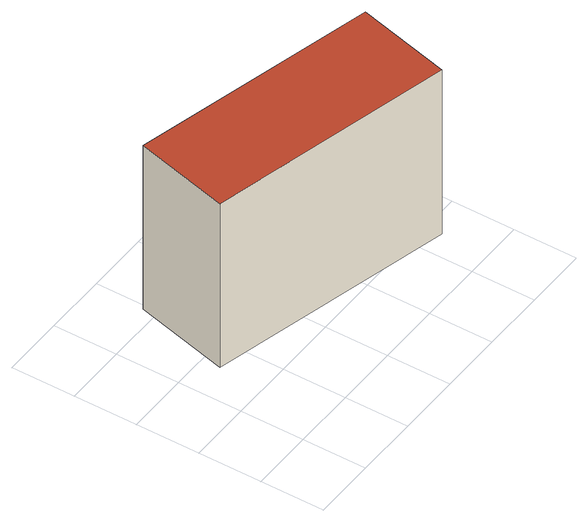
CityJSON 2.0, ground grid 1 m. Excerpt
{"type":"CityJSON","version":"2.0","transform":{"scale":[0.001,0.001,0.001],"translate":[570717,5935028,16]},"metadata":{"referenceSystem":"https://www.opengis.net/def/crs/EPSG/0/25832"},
"CityObjects":{
"building1":{"type":"Building","attributes":{"Grundfläche 2D":"6.077754","Grundhöhe NN":"16.877"},"geometry":[{"type":"Solid","lod":"3","boundaries":[[[[0,1,2,3]],[[4,5,3,2]],[[5,6,0,3]],[[6,7,1,0]],[[7,4,2,1]],[[7,6,5,4]]]],"semantics":{"surfaces":[{"type":"RoofSurface"},{"type":"WallSurface"},{"type":"GroundSurface"}],"values":[[0,1,1,1,1,2]]}}]}
},
"vertices":[
[937,3209,3831],[560,1720,3831],[4397,750,3831],[4773,2239,3831],[4397,750,877],[4773,2239,877],[937,3209,877],[560,1720,877]
]}
